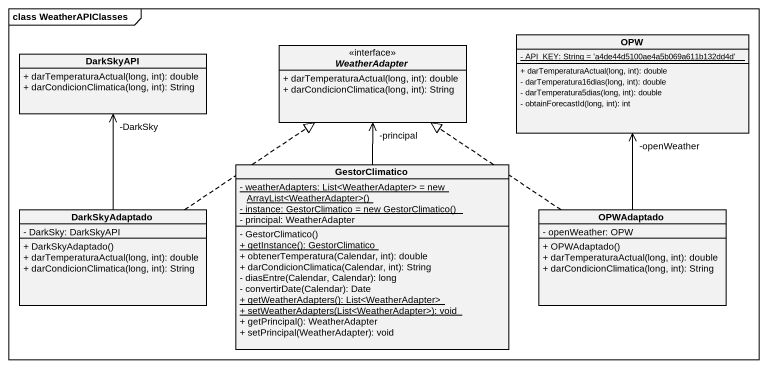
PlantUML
@startuml
mainframe class WeatherAPIClasses
hide circle
hide empty members
skinparam classAttributeIconSize 0
class DarkSkyAPI {
  + darTemperaturaActual(long, int): double
  + darCondicionClimatica(long, int): String
}
interface WeatherAdapter <<interface>> {
  + darTemperaturaActual(long, int): double
  + darCondicionClimatica(long, int): String
}
class OPW {
  {static} - API_KEY: String = 'a4de44d5100ae4a5b069a611b132dd4d'
  + darTemperaturaActual(long, int): double
  - darTemperatura16dias(long, int): double
  - darTemperatura5dias(long, int): double
  - obtainForecastId(long, int): int
}
class GestorClimatico {
  {static} {field} - weatherAdapters: List<WeatherAdapter> = new ArrayList<WeatherAdapter>()
  {static} {field} - instance: GestorClimatico = new GestorClimatico()
  - principal: WeatherAdapter
  - GestorClimatico()
  {static} + getInstance(): GestorClimatico
  + obtenerTemperatura(Calendar, int): double
  + darCondicionClimatica(Calendar, int): String
  - diasEntre(Calendar, Calendar): long
  - convertirDate(Calendar): Date
  {static} + getWeatherAdapters(): List<WeatherAdapter>
  {static} + setWeatherAdapters(List<WeatherAdapter>): void
  + getPrincipal(): WeatherAdapter
  + setPrincipal(WeatherAdapter): void
}
class DarkSkyAdaptado {
  - DarkSky: DarkSkyAPI
  + DarkSkyAdaptado()
  + darTemperaturaActual(long, int): double
  + darCondicionClimatica(long, int): String
}
class OPWAdaptado {
  - openWeather: OPW
  + OPWAdaptado()
  + darTemperaturaActual(long, int): double
  + darCondicionClimatica(long, int): String
}
GestorClimatico -up-> "-principal" WeatherAdapter
DarkSkyAdaptado -up-> "-DarkSky" DarkSkyAPI
DarkSkyAdaptado .up.|> WeatherAdapter
OPWAdaptado .up.|> WeatherAdapter
OPWAdaptado -up-> "-openWeather" OPW
@enduml
